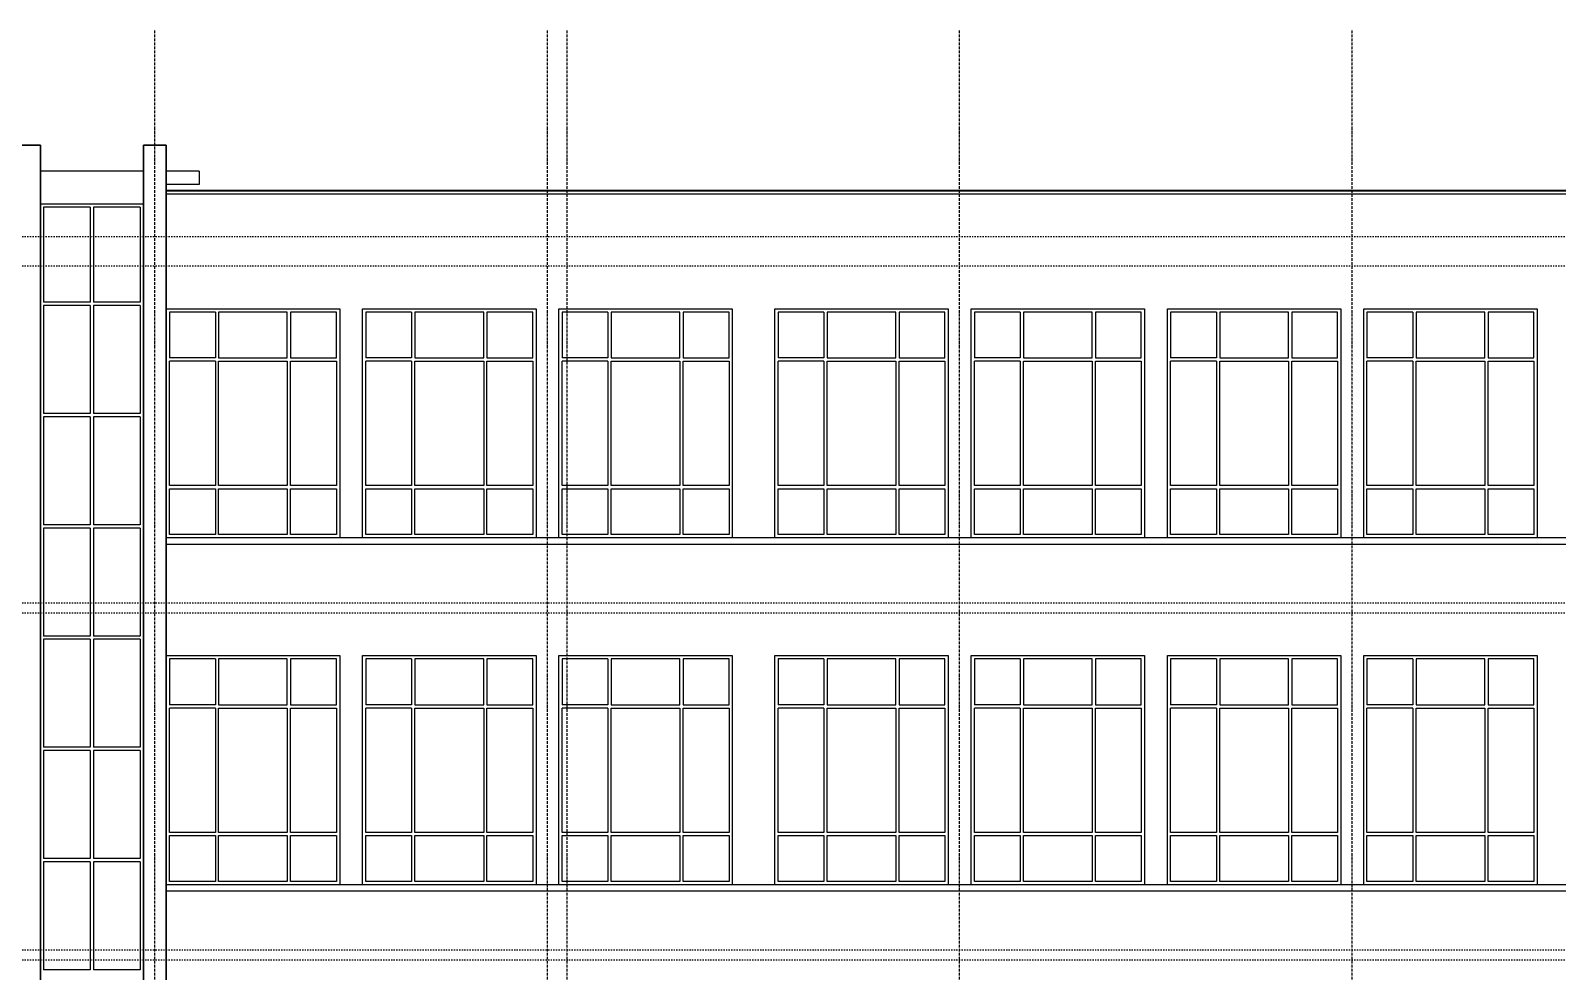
# Model space of a CAD drawing. Header units: inches. Extents: x -72385 to 39588, y -6525 to 66685.
# Drawn here: x 15751 to 18084, y 19653 to 21091 of the extents above; entities that cross this region are included whole.
import ezdxf

# ---------------------------------------------------------------- set-up
doc = ezdxf.new("R2010")
doc.units = ezdxf.units.IN
doc.header["$MEASUREMENT"] = 0
doc.linetypes.add('DashDot', pattern=[0.6, 0.4, -0.1, 0, -0.1])
doc.linetypes.add('Hidden', pattern=[0.4, 0.2, -0.2])
for name, color, linetype, lineweight in [('Оси', 252, 'DashDot', 25), ('Фасади Разрези дебело', 7, 'Continuous', 35), ('Фасади Разрези пунктир', 253, 'Hidden', 25), ('Фасади Разрези средно', 252, 'Continuous', 30), ('Фасади Разрези тънко', 253, 'Continuous', 25)]:
    doc.layers.add(name, color=color, linetype=linetype, lineweight=lineweight)

msp = doc.modelspace()

# ---------------------------------------------------------------- linework, layer by layer
at = {"layer": 'Оси', "ltscale": 10}
for p, q in [((15940.1, 21090.9), (15940.1, 18040.9)), ((16540.1, 21090.9), (16540.1, 18060.9)), ((16570.1, 21090.9), (16570.1, 18060.9)), ((17170.1, 21090.9), (17170.1, 18040.9)), ((17770.1, 21090.9), (17770.1, 18040.9))]:
    msp.add_line(p, q, dxfattribs=at)
at = {"layer": 'Фасади Разрези дебело', "ltscale": 10, "extrusion": (-7.84095e-16, 1, -2.22045e-16)}
msp.add_line((21708.5, 20845.9), (15958, 20845.9), dxfattribs=at)
at = {"layer": 'Фасади Разрези пунктир', "ltscale": 10, "extrusion": (-7.84095e-16, 1, -2.22045e-16)}
for p, q in [((21703.5, 20775.9), (9607.5, 20775.9)), ((21703.5, 20730.9), (9607.5, 20730.9)), ((21703.5, 20215.9), (9607.5, 20215.9)), ((21703.5, 20200.9), (9607.5, 20200.9)), ((21703.5, 19685.9), (9607.5, 19685.9)), ((21703.5, 19670.9), (9607.5, 19670.9))]:
    msp.add_line(p, q, dxfattribs=at)
at = {"layer": 'Фасади Разрези средно', "ltscale": 10, "extrusion": (-7.84095e-16, 1, -2.22045e-16)}
for p, q in [((15765.5, 20915.9), (15735.5, 20915.9)), ((15958, 20915.9), (15923, 20915.9))]:
    msp.add_line(p, q, dxfattribs=at)
at = {"layer": 'Фасади Разрези средно', "ltscale": 10}
for p, q in [((15765.5, 20915.9), (15765.5, 18640.9)), ((15923, 20915.9), (15923, 18640.9)), ((15958, 20915.9), (15958, 18970.9))]:
    msp.add_line(p, q, dxfattribs=at)
at = {"layer": 'Фасади Разрези тънко', "ltscale": 10, "extrusion": (-7.84095e-16, 1, -2.22045e-16)}
for p, q in [((15923, 20875.9), (15765.5, 20875.9)), ((16008, 20875.9), (15958, 20875.9)), ((16008, 20855.9), (15958, 20855.9)), ((21703.5, 20840.9), (15958, 20840.9)), ((15923, 20825.9), (15765.5, 20825.9)), ((15923, 20825.9), (15765.5, 20825.9)), ((15841.8, 20820.9), (15770.5, 20820.9)), ((15918, 20820.9), (15846.8, 20820.9)), ((15841.8, 20675.9), (15770.5, 20675.9)), ((15841.8, 20670.9), (15770.5, 20670.9)), ((15918, 20675.9), (15846.8, 20675.9)), ((15918, 20670.9), (15846.8, 20670.9)), ((15841.8, 20505.9), (15770.5, 20505.9)), ((15841.8, 20500.9), (15770.5, 20500.9)), ((15918, 20505.9), (15846.8, 20505.9)), ((15918, 20500.9), (15846.8, 20500.9)), ((15841.8, 20335.9), (15770.5, 20335.9)), ((15841.8, 20330.9), (15770.5, 20330.9)), ((15918, 20335.9), (15846.8, 20335.9)), ((15918, 20330.9), (15846.8, 20330.9)), ((20768.4, 20315.9), (15958, 20315.9)), ((20768.4, 20305.9), (15958, 20305.9)), ((15841.8, 20165.9), (15770.5, 20165.9)), ((15918, 20165.9), (15846.8, 20165.9)), ((15841.8, 20160.9), (15770.5, 20160.9)), ((15918, 20160.9), (15846.8, 20160.9)), ((15841.8, 19995.9), (15770.5, 19995.9)), ((15841.8, 19990.9), (15770.5, 19990.9)), ((15918, 19995.9), (15846.8, 19995.9)), ((15918, 19990.9), (15846.8, 19990.9)), ((15841.8, 19825.9), (15770.5, 19825.9)), ((15841.8, 19820.9), (15770.5, 19820.9)), ((15918, 19825.9), (15846.8, 19825.9)), ((15918, 19820.9), (15846.8, 19820.9)), ((20768.4, 19785.9), (15958, 19785.9)), ((20768.4, 19775.9), (15958, 19775.9)), ((15841.8, 19655.9), (15770.5, 19655.9)), ((15918, 19655.9), (15846.8, 19655.9))]:
    msp.add_line(p, q, dxfattribs=at)
at = {"layer": 'Фасади Разрези тънко', "ltscale": 10}
for p, q in [((16008, 20875.9), (16008, 20855.9)), ((15770.5, 20820.9), (15770.5, 20675.9)), ((15841.8, 20820.9), (15841.8, 20675.9)), ((15846.8, 20820.9), (15846.8, 20675.9)), ((15918, 20820.9), (15918, 20675.9)), ((15770.5, 20670.9), (15770.5, 20505.9)), ((15841.8, 20670.9), (15841.8, 20505.9)), ((15846.8, 20670.9), (15846.8, 20505.9)), ((15918, 20670.9), (15918, 20505.9)), ((15963, 20660.9), (15963, 20590.9)), ((16033, 20660.9), (16033, 20590.9)), ((16038, 20660.9), (16038, 20590.9)), ((16263, 20660.9), (16263, 20590.9)), ((16333, 20660.9), (16333, 20590.9)), ((16338, 20660.9), (16338, 20590.9)), ((16563.1, 20660.9), (16563.1, 20590.9)), ((16633.1, 20660.9), (16633.1, 20590.9)), ((16638.1, 20660.9), (16638.1, 20590.9)), ((16893.1, 20660.9), (16893.1, 20590.9)), ((16963.1, 20660.9), (16963.1, 20590.9)), ((16968.1, 20660.9), (16968.1, 20590.9)), ((17193.1, 20660.9), (17193.1, 20590.9)), ((17263.1, 20660.9), (17263.1, 20590.9)), ((17268.1, 20660.9), (17268.1, 20590.9)), ((17493.1, 20660.9), (17493.1, 20590.9)), ((17563.1, 20660.9), (17563.1, 20590.9)), ((17568.1, 20660.9), (17568.1, 20590.9)), ((17793.2, 20660.9), (17793.2, 20590.9)), ((17863.2, 20660.9), (17863.2, 20590.9)), ((17868.2, 20660.9), (17868.2, 20590.9)), ((15770.5, 20500.9), (15770.5, 20335.9)), ((15841.8, 20500.9), (15841.8, 20335.9)), ((15846.8, 20500.9), (15846.8, 20335.9)), ((15918, 20500.9), (15918, 20335.9)), ((15770.5, 20330.9), (15770.5, 20165.9)), ((15841.8, 20330.9), (15841.8, 20165.9)), ((15846.8, 20330.9), (15846.8, 20165.9)), ((15918, 20330.9), (15918, 20165.9)), ((15770.5, 20160.9), (15770.5, 19995.9)), ((15841.8, 20160.9), (15841.8, 19995.9)), ((15846.8, 20160.9), (15846.8, 19995.9)), ((15918, 20160.9), (15918, 19995.9)), ((15963, 20130.9), (15963, 20060.9)), ((16033, 20130.9), (16033, 20060.9)), ((16038, 20130.9), (16038, 20060.9)), ((16263, 20130.9), (16263, 20060.9)), ((16333, 20130.9), (16333, 20060.9)), ((16338, 20130.9), (16338, 20060.9)), ((16563.1, 20130.9), (16563.1, 20060.9)), ((16633.1, 20130.9), (16633.1, 20060.9)), ((16638.1, 20130.9), (16638.1, 20060.9)), ((16893.1, 20130.9), (16893.1, 20060.9)), ((16963.1, 20130.9), (16963.1, 20060.9)), ((16968.1, 20130.9), (16968.1, 20060.9)), ((17193.1, 20130.9), (17193.1, 20060.9)), ((17263.1, 20130.9), (17263.1, 20060.9)), ((17268.1, 20130.9), (17268.1, 20060.9)), ((17493.1, 20130.9), (17493.1, 20060.9)), ((17563.1, 20130.9), (17563.1, 20060.9)), ((17568.1, 20130.9), (17568.1, 20060.9)), ((17793.2, 20130.9), (17793.2, 20060.9)), ((17863.2, 20130.9), (17863.2, 20060.9)), ((17868.2, 20130.9), (17868.2, 20060.9)), ((15770.5, 19990.9), (15770.5, 19825.9)), ((15841.8, 19990.9), (15841.8, 19825.9)), ((15846.8, 19990.9), (15846.8, 19825.9)), ((15918, 19990.9), (15918, 19825.9)), ((15770.5, 19820.9), (15770.5, 19655.9)), ((15841.8, 19820.9), (15841.8, 19655.9)), ((15846.8, 19820.9), (15846.8, 19655.9)), ((15918, 19820.9), (15918, 19655.9))]:
    msp.add_line(p, q, dxfattribs=at)
at = {"layer": 'Фасади Разрези тънко', "ltscale": 10, "extrusion": (-2.11463e-15, 1, -2.22045e-16)}
for p, q in [((16033, 20660.9), (15963, 20660.9)), ((16333, 20660.9), (16263, 20660.9)), ((16633.1, 20660.9), (16563.1, 20660.9)), ((16963.1, 20660.9), (16893.1, 20660.9)), ((17263.1, 20660.9), (17193.1, 20660.9)), ((17563.1, 20660.9), (17493.1, 20660.9)), ((17863.2, 20660.9), (17793.2, 20660.9)), ((16033, 20590.9), (15963, 20590.9)), ((16033, 20585.9), (15963, 20585.9)), ((16333, 20590.9), (16263, 20590.9)), ((16333, 20585.9), (16263, 20585.9)), ((16633.1, 20590.9), (16563.1, 20590.9)), ((16633.1, 20585.9), (16563.1, 20585.9)), ((16963.1, 20590.9), (16893.1, 20590.9)), ((16963.1, 20585.9), (16893.1, 20585.9)), ((17263.1, 20590.9), (17193.1, 20590.9)), ((17263.1, 20585.9), (17193.1, 20585.9)), ((17563.1, 20590.9), (17493.1, 20590.9)), ((17563.1, 20585.9), (17493.1, 20585.9)), ((17863.2, 20590.9), (17793.2, 20590.9)), ((17863.2, 20585.9), (17793.2, 20585.9)), ((16033, 20130.9), (15963, 20130.9)), ((16333, 20130.9), (16263, 20130.9)), ((16633.1, 20130.9), (16563.1, 20130.9)), ((16963.1, 20130.9), (16893.1, 20130.9)), ((17263.1, 20130.9), (17193.1, 20130.9)), ((17563.1, 20130.9), (17493.1, 20130.9)), ((17863.2, 20130.9), (17793.2, 20130.9)), ((16033, 20060.9), (15963, 20060.9)), ((16033, 20055.9), (15963, 20055.9)), ((16333, 20060.9), (16263, 20060.9)), ((16333, 20055.9), (16263, 20055.9)), ((16633.1, 20060.9), (16563.1, 20060.9)), ((16633.1, 20055.9), (16563.1, 20055.9)), ((16963.1, 20060.9), (16893.1, 20060.9)), ((16963.1, 20055.9), (16893.1, 20055.9)), ((17263.1, 20060.9), (17193.1, 20060.9)), ((17263.1, 20055.9), (17193.1, 20055.9)), ((17563.1, 20060.9), (17493.1, 20060.9)), ((17563.1, 20055.9), (17493.1, 20055.9)), ((17863.2, 20060.9), (17793.2, 20060.9)), ((17863.2, 20055.9), (17793.2, 20055.9))]:
    msp.add_line(p, q, dxfattribs=at)
at = {"layer": 'Фасади Разрези тънко', "ltscale": 10}
for points in [[(15958, 20665.9, 0), (16223, 20665.9, 0), (16223, 20315.9, 0), (15958, 20315.9, 0), (15958, 20665.9, 0)], [(16038, 20590.9, 0), (16143, 20590.9, 0), (16143, 20660.9, 0), (16038, 20660.9, 0)], [(16258, 20665.9, 0), (16523.1, 20665.9, 0), (16523.1, 20315.9, 0), (16258, 20315.9, 0), (16258, 20665.9, 0)], [(16338, 20590.9, 0), (16443.1, 20590.9, 0), (16443.1, 20660.9, 0), (16338, 20660.9, 0)], [(16558.1, 20665.9, 0), (16823.1, 20665.9, 0), (16823.1, 20315.9, 0), (16558.1, 20315.9, 0), (16558.1, 20665.9, 0)], [(16638.1, 20590.9, 0), (16743.1, 20590.9, 0), (16743.1, 20660.9, 0), (16638.1, 20660.9, 0)], [(16888.1, 20665.9, 0), (17153.1, 20665.9, 0), (17153.1, 20315.9, 0), (16888.1, 20315.9, 0), (16888.1, 20665.9, 0)], [(16968.1, 20590.9, 0), (17073.1, 20590.9, 0), (17073.1, 20660.9, 0), (16968.1, 20660.9, 0)], [(17188.1, 20665.9, 0), (17453.1, 20665.9, 0), (17453.1, 20315.9, 0), (17188.1, 20315.9, 0), (17188.1, 20665.9, 0)], [(17268.1, 20590.9, 0), (17373.1, 20590.9, 0), (17373.1, 20660.9, 0), (17268.1, 20660.9, 0)], [(17488.1, 20665.9, 0), (17753.2, 20665.9, 0), (17753.2, 20315.9, 0), (17488.1, 20315.9, 0), (17488.1, 20665.9, 0)], [(17568.1, 20590.9, 0), (17673.2, 20590.9, 0), (17673.2, 20660.9, 0), (17568.1, 20660.9, 0)], [(17788.2, 20665.9, 0), (18053.2, 20665.9, 0), (18053.2, 20315.9, 0), (17788.2, 20315.9, 0), (17788.2, 20665.9, 0)], [(17868.2, 20590.9, 0), (17973.2, 20590.9, 0), (17973.2, 20660.9, 0), (17868.2, 20660.9, 0)], [(16033, 20585.9, 0), (16033, 20395.9, 0), (15963, 20395.9, 0), (15963, 20585.9, 0)], [(16038, 20585.9, 0), (16143, 20585.9, 0), (16143, 20395.9, 0), (16038, 20395.9, 0), (16038, 20585.9, 0)], [(16333, 20585.9, 0), (16333, 20395.9, 0), (16263, 20395.9, 0), (16263, 20585.9, 0)], [(16338, 20585.9, 0), (16443.1, 20585.9, 0), (16443.1, 20395.9, 0), (16338, 20395.9, 0), (16338, 20585.9, 0)], [(16633.1, 20585.9, 0), (16633.1, 20395.9, 0), (16563.1, 20395.9, 0), (16563.1, 20585.9, 0)], [(16638.1, 20585.9, 0), (16743.1, 20585.9, 0), (16743.1, 20395.9, 0), (16638.1, 20395.9, 0), (16638.1, 20585.9, 0)], [(16963.1, 20585.9, 0), (16963.1, 20395.9, 0), (16893.1, 20395.9, 0), (16893.1, 20585.9, 0)], [(16968.1, 20585.9, 0), (17073.1, 20585.9, 0), (17073.1, 20395.9, 0), (16968.1, 20395.9, 0), (16968.1, 20585.9, 0)], [(17263.1, 20585.9, 0), (17263.1, 20395.9, 0), (17193.1, 20395.9, 0), (17193.1, 20585.9, 0)], [(17268.1, 20585.9, 0), (17373.1, 20585.9, 0), (17373.1, 20395.9, 0), (17268.1, 20395.9, 0), (17268.1, 20585.9, 0)], [(17563.1, 20585.9, 0), (17563.1, 20395.9, 0), (17493.1, 20395.9, 0), (17493.1, 20585.9, 0)], [(17568.1, 20585.9, 0), (17673.2, 20585.9, 0), (17673.2, 20395.9, 0), (17568.1, 20395.9, 0), (17568.1, 20585.9, 0)], [(17863.2, 20585.9, 0), (17863.2, 20395.9, 0), (17793.2, 20395.9, 0), (17793.2, 20585.9, 0)], [(17868.2, 20585.9, 0), (17973.2, 20585.9, 0), (17973.2, 20395.9, 0), (17868.2, 20395.9, 0), (17868.2, 20585.9, 0)], [(15958, 20135.9, 0), (16223, 20135.9, 0), (16223, 19785.9, 0), (15958, 19785.9, 0), (15958, 20135.9, 0)], [(16038, 20060.9, 0), (16143, 20060.9, 0), (16143, 20130.9, 0), (16038, 20130.9, 0)], [(16258, 20135.9, 0), (16523.1, 20135.9, 0), (16523.1, 19785.9, 0), (16258, 19785.9, 0), (16258, 20135.9, 0)], [(16338, 20060.9, 0), (16443.1, 20060.9, 0), (16443.1, 20130.9, 0), (16338, 20130.9, 0)], [(16558.1, 20135.9, 0), (16823.1, 20135.9, 0), (16823.1, 19785.9, 0), (16558.1, 19785.9, 0), (16558.1, 20135.9, 0)], [(16638.1, 20060.9, 0), (16743.1, 20060.9, 0), (16743.1, 20130.9, 0), (16638.1, 20130.9, 0)], [(16888.1, 20135.9, 0), (17153.1, 20135.9, 0), (17153.1, 19785.9, 0), (16888.1, 19785.9, 0), (16888.1, 20135.9, 0)], [(16968.1, 20060.9, 0), (17073.1, 20060.9, 0), (17073.1, 20130.9, 0), (16968.1, 20130.9, 0)], [(17188.1, 20135.9, 0), (17453.1, 20135.9, 0), (17453.1, 19785.9, 0), (17188.1, 19785.9, 0), (17188.1, 20135.9, 0)], [(17268.1, 20060.9, 0), (17373.1, 20060.9, 0), (17373.1, 20130.9, 0), (17268.1, 20130.9, 0)], [(17488.1, 20135.9, 0), (17753.2, 20135.9, 0), (17753.2, 19785.9, 0), (17488.1, 19785.9, 0), (17488.1, 20135.9, 0)], [(17568.1, 20060.9, 0), (17673.2, 20060.9, 0), (17673.2, 20130.9, 0), (17568.1, 20130.9, 0)], [(17788.2, 20135.9, 0), (18053.2, 20135.9, 0), (18053.2, 19785.9, 0), (17788.2, 19785.9, 0), (17788.2, 20135.9, 0)], [(17868.2, 20060.9, 0), (17973.2, 20060.9, 0), (17973.2, 20130.9, 0), (17868.2, 20130.9, 0)], [(16033, 20055.9, 0), (16033, 19865.9, 0), (15963, 19865.9, 0), (15963, 20055.9, 0)], [(16038, 20055.9, 0), (16143, 20055.9, 0), (16143, 19865.9, 0), (16038, 19865.9, 0), (16038, 20055.9, 0)], [(16333, 20055.9, 0), (16333, 19865.9, 0), (16263, 19865.9, 0), (16263, 20055.9, 0)], [(16338, 20055.9, 0), (16443.1, 20055.9, 0), (16443.1, 19865.9, 0), (16338, 19865.9, 0), (16338, 20055.9, 0)], [(16633.1, 20055.9, 0), (16633.1, 19865.9, 0), (16563.1, 19865.9, 0), (16563.1, 20055.9, 0)], [(16638.1, 20055.9, 0), (16743.1, 20055.9, 0), (16743.1, 19865.9, 0), (16638.1, 19865.9, 0), (16638.1, 20055.9, 0)], [(16963.1, 20055.9, 0), (16963.1, 19865.9, 0), (16893.1, 19865.9, 0), (16893.1, 20055.9, 0)], [(16968.1, 20055.9, 0), (17073.1, 20055.9, 0), (17073.1, 19865.9, 0), (16968.1, 19865.9, 0), (16968.1, 20055.9, 0)], [(17263.1, 20055.9, 0), (17263.1, 19865.9, 0), (17193.1, 19865.9, 0), (17193.1, 20055.9, 0)], [(17268.1, 20055.9, 0), (17373.1, 20055.9, 0), (17373.1, 19865.9, 0), (17268.1, 19865.9, 0), (17268.1, 20055.9, 0)], [(17563.1, 20055.9, 0), (17563.1, 19865.9, 0), (17493.1, 19865.9, 0), (17493.1, 20055.9, 0)], [(17568.1, 20055.9, 0), (17673.2, 20055.9, 0), (17673.2, 19865.9, 0), (17568.1, 19865.9, 0), (17568.1, 20055.9, 0)], [(17863.2, 20055.9, 0), (17863.2, 19865.9, 0), (17793.2, 19865.9, 0), (17793.2, 20055.9, 0)], [(17868.2, 20055.9, 0), (17973.2, 20055.9, 0), (17973.2, 19865.9, 0), (17868.2, 19865.9, 0), (17868.2, 20055.9, 0)]]:
    msp.add_polyline3d(points, dxfattribs=at)
for points in [[(16218, 20590.9, 0), (16218, 20660.9, 0), (16148, 20660.9, 0), (16148, 20590.9, 0)], [(16518.1, 20590.9, 0), (16518.1, 20660.9, 0), (16448.1, 20660.9, 0), (16448.1, 20590.9, 0)], [(16818.1, 20590.9, 0), (16818.1, 20660.9, 0), (16748.1, 20660.9, 0), (16748.1, 20590.9, 0)], [(17148.1, 20590.9, 0), (17148.1, 20660.9, 0), (17078.1, 20660.9, 0), (17078.1, 20590.9, 0)], [(17448.1, 20590.9, 0), (17448.1, 20660.9, 0), (17378.1, 20660.9, 0), (17378.1, 20590.9, 0)], [(17748.2, 20590.9, 0), (17748.2, 20660.9, 0), (17678.2, 20660.9, 0), (17678.2, 20590.9, 0)], [(18048.2, 20590.9, 0), (18048.2, 20660.9, 0), (17978.2, 20660.9, 0), (17978.2, 20590.9, 0)], [(16218, 20395.9, 0), (16148, 20395.9, 0), (16148, 20585.9, 0), (16218, 20585.9, 0)], [(16518.1, 20395.9, 0), (16448.1, 20395.9, 0), (16448.1, 20585.9, 0), (16518.1, 20585.9, 0)], [(16818.1, 20395.9, 0), (16748.1, 20395.9, 0), (16748.1, 20585.9, 0), (16818.1, 20585.9, 0)], [(17148.1, 20395.9, 0), (17078.1, 20395.9, 0), (17078.1, 20585.9, 0), (17148.1, 20585.9, 0)], [(17448.1, 20395.9, 0), (17378.1, 20395.9, 0), (17378.1, 20585.9, 0), (17448.1, 20585.9, 0)], [(17748.2, 20395.9, 0), (17678.2, 20395.9, 0), (17678.2, 20585.9, 0), (17748.2, 20585.9, 0)], [(18048.2, 20395.9, 0), (17978.2, 20395.9, 0), (17978.2, 20585.9, 0), (18048.2, 20585.9, 0)], [(15963, 20320.9, 0), (15963, 20390.9, 0), (16033, 20390.9, 0), (16033, 20320.9, 0)], [(16143, 20320.9, 0), (16038, 20320.9, 0), (16038, 20390.9, 0), (16143, 20390.9, 0)], [(16218, 20320.9, 0), (16148, 20320.9, 0), (16148, 20390.9, 0), (16218, 20390.9, 0)], [(16263, 20320.9, 0), (16263, 20390.9, 0), (16333, 20390.9, 0), (16333, 20320.9, 0)], [(16443.1, 20320.9, 0), (16338, 20320.9, 0), (16338, 20390.9, 0), (16443.1, 20390.9, 0)], [(16518.1, 20320.9, 0), (16448.1, 20320.9, 0), (16448.1, 20390.9, 0), (16518.1, 20390.9, 0)], [(16563.1, 20320.9, 0), (16563.1, 20390.9, 0), (16633.1, 20390.9, 0), (16633.1, 20320.9, 0)], [(16743.1, 20320.9, 0), (16638.1, 20320.9, 0), (16638.1, 20390.9, 0), (16743.1, 20390.9, 0)], [(16818.1, 20320.9, 0), (16748.1, 20320.9, 0), (16748.1, 20390.9, 0), (16818.1, 20390.9, 0)], [(16893.1, 20320.9, 0), (16893.1, 20390.9, 0), (16963.1, 20390.9, 0), (16963.1, 20320.9, 0)], [(17073.1, 20320.9, 0), (16968.1, 20320.9, 0), (16968.1, 20390.9, 0), (17073.1, 20390.9, 0)], [(17148.1, 20320.9, 0), (17078.1, 20320.9, 0), (17078.1, 20390.9, 0), (17148.1, 20390.9, 0)], [(17193.1, 20320.9, 0), (17193.1, 20390.9, 0), (17263.1, 20390.9, 0), (17263.1, 20320.9, 0)], [(17373.1, 20320.9, 0), (17268.1, 20320.9, 0), (17268.1, 20390.9, 0), (17373.1, 20390.9, 0)], [(17448.1, 20320.9, 0), (17378.1, 20320.9, 0), (17378.1, 20390.9, 0), (17448.1, 20390.9, 0)], [(17493.1, 20320.9, 0), (17493.1, 20390.9, 0), (17563.1, 20390.9, 0), (17563.1, 20320.9, 0)], [(17673.2, 20320.9, 0), (17568.1, 20320.9, 0), (17568.1, 20390.9, 0), (17673.2, 20390.9, 0)], [(17748.2, 20320.9, 0), (17678.2, 20320.9, 0), (17678.2, 20390.9, 0), (17748.2, 20390.9, 0)], [(17793.2, 20320.9, 0), (17793.2, 20390.9, 0), (17863.2, 20390.9, 0), (17863.2, 20320.9, 0)], [(17973.2, 20320.9, 0), (17868.2, 20320.9, 0), (17868.2, 20390.9, 0), (17973.2, 20390.9, 0)], [(18048.2, 20320.9, 0), (17978.2, 20320.9, 0), (17978.2, 20390.9, 0), (18048.2, 20390.9, 0)], [(16218, 20060.9, 0), (16218, 20130.9, 0), (16148, 20130.9, 0), (16148, 20060.9, 0)], [(16518.1, 20060.9, 0), (16518.1, 20130.9, 0), (16448.1, 20130.9, 0), (16448.1, 20060.9, 0)], [(16818.1, 20060.9, 0), (16818.1, 20130.9, 0), (16748.1, 20130.9, 0), (16748.1, 20060.9, 0)], [(17148.1, 20060.9, 0), (17148.1, 20130.9, 0), (17078.1, 20130.9, 0), (17078.1, 20060.9, 0)], [(17448.1, 20060.9, 0), (17448.1, 20130.9, 0), (17378.1, 20130.9, 0), (17378.1, 20060.9, 0)], [(17748.2, 20060.9, 0), (17748.2, 20130.9, 0), (17678.2, 20130.9, 0), (17678.2, 20060.9, 0)], [(18048.2, 20060.9, 0), (18048.2, 20130.9, 0), (17978.2, 20130.9, 0), (17978.2, 20060.9, 0)], [(16218, 19865.9, 0), (16148, 19865.9, 0), (16148, 20055.9, 0), (16218, 20055.9, 0)], [(16518.1, 19865.9, 0), (16448.1, 19865.9, 0), (16448.1, 20055.9, 0), (16518.1, 20055.9, 0)], [(16818.1, 19865.9, 0), (16748.1, 19865.9, 0), (16748.1, 20055.9, 0), (16818.1, 20055.9, 0)], [(17148.1, 19865.9, 0), (17078.1, 19865.9, 0), (17078.1, 20055.9, 0), (17148.1, 20055.9, 0)], [(17448.1, 19865.9, 0), (17378.1, 19865.9, 0), (17378.1, 20055.9, 0), (17448.1, 20055.9, 0)], [(17748.2, 19865.9, 0), (17678.2, 19865.9, 0), (17678.2, 20055.9, 0), (17748.2, 20055.9, 0)], [(18048.2, 19865.9, 0), (17978.2, 19865.9, 0), (17978.2, 20055.9, 0), (18048.2, 20055.9, 0)], [(15963, 19790.9, 0), (15963, 19860.9, 0), (16033, 19860.9, 0), (16033, 19790.9, 0)], [(16143, 19790.9, 0), (16038, 19790.9, 0), (16038, 19860.9, 0), (16143, 19860.9, 0)], [(16218, 19790.9, 0), (16148, 19790.9, 0), (16148, 19860.9, 0), (16218, 19860.9, 0)], [(16263, 19790.9, 0), (16263, 19860.9, 0), (16333, 19860.9, 0), (16333, 19790.9, 0)], [(16443.1, 19790.9, 0), (16338, 19790.9, 0), (16338, 19860.9, 0), (16443.1, 19860.9, 0)], [(16518.1, 19790.9, 0), (16448.1, 19790.9, 0), (16448.1, 19860.9, 0), (16518.1, 19860.9, 0)], [(16563.1, 19790.9, 0), (16563.1, 19860.9, 0), (16633.1, 19860.9, 0), (16633.1, 19790.9, 0)], [(16743.1, 19790.9, 0), (16638.1, 19790.9, 0), (16638.1, 19860.9, 0), (16743.1, 19860.9, 0)], [(16818.1, 19790.9, 0), (16748.1, 19790.9, 0), (16748.1, 19860.9, 0), (16818.1, 19860.9, 0)], [(16893.1, 19790.9, 0), (16893.1, 19860.9, 0), (16963.1, 19860.9, 0), (16963.1, 19790.9, 0)], [(17073.1, 19790.9, 0), (16968.1, 19790.9, 0), (16968.1, 19860.9, 0), (17073.1, 19860.9, 0)], [(17148.1, 19790.9, 0), (17078.1, 19790.9, 0), (17078.1, 19860.9, 0), (17148.1, 19860.9, 0)], [(17193.1, 19790.9, 0), (17193.1, 19860.9, 0), (17263.1, 19860.9, 0), (17263.1, 19790.9, 0)], [(17373.1, 19790.9, 0), (17268.1, 19790.9, 0), (17268.1, 19860.9, 0), (17373.1, 19860.9, 0)], [(17448.1, 19790.9, 0), (17378.1, 19790.9, 0), (17378.1, 19860.9, 0), (17448.1, 19860.9, 0)], [(17493.1, 19790.9, 0), (17493.1, 19860.9, 0), (17563.1, 19860.9, 0), (17563.1, 19790.9, 0)], [(17673.2, 19790.9, 0), (17568.1, 19790.9, 0), (17568.1, 19860.9, 0), (17673.2, 19860.9, 0)], [(17748.2, 19790.9, 0), (17678.2, 19790.9, 0), (17678.2, 19860.9, 0), (17748.2, 19860.9, 0)], [(17793.2, 19790.9, 0), (17793.2, 19860.9, 0), (17863.2, 19860.9, 0), (17863.2, 19790.9, 0)], [(17973.2, 19790.9, 0), (17868.2, 19790.9, 0), (17868.2, 19860.9, 0), (17973.2, 19860.9, 0)], [(18048.2, 19790.9, 0), (17978.2, 19790.9, 0), (17978.2, 19860.9, 0), (18048.2, 19860.9, 0)]]:
    msp.add_polyline3d(points, close=True, dxfattribs=at)

doc.saveas('drawing.dxf')
